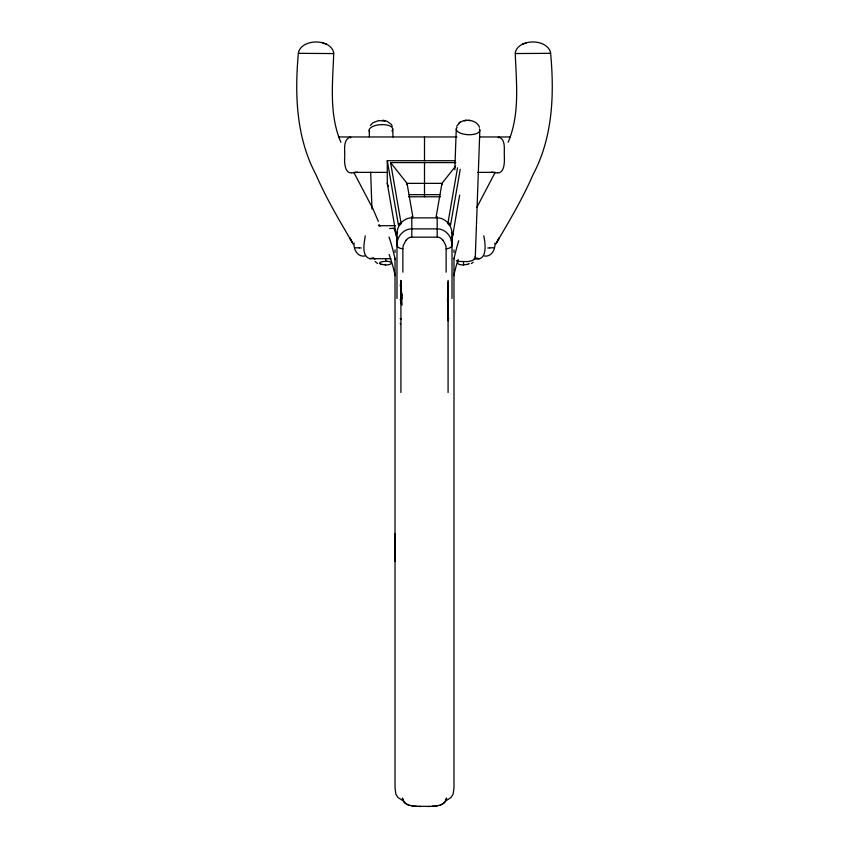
<?xml version="1.0" encoding="UTF-8"?>
<svg xmlns="http://www.w3.org/2000/svg" width="849" height="849" viewBox="0 0 849 849"><rect width="100%" height="100%" fill="white"/><g stroke="black" fill="none" stroke-linecap="round" stroke-linejoin="round"><path stroke-width="1.27" d="M395.018 561.316L395.018 533.851M424.5 162.605L424.5 196.798M448.07 320.816L448.081 298.148M448.092 281.868L447.487 301.055M504.402 156.556C503.744 150.103 506.418 139.427 498.49 136.965L498.267 137.825M504.402 156.853L504.391 157.532M504.391 157.818C504.561 163.114 504.115 173.079 497.758 172.899M494.925 242.931C495.529 249.277 491.677 257.056 484.291 256.048M385.764 258.733L385.669 261.365M454.82 169.789L456.263 129.101M479.834 130.237L475.27 257.809L479.186 258.68M333.742 53.551L333.721 53.54C332.691 83.128 328.903 114.159 340.863 142.25M333.264 53.572L298.37 53.317C294.624 94.398 296.121 137.22 315.87 174.47C326.133 198.104 339.229 220.305 352.303 242.453L349.714 237.826L353.067 244.034M396.982 298.466L396.982 234.027C396.748 225.908 403.371 217.768 411.797 217.875L437.203 217.875C445.629 217.768 452.252 225.908 452.018 234.027L452.018 298.466M515.258 52.755C518.314 38.396 546.958 38.407 550.577 52.521M436.131 216.951L441.958 183.363L455.563 166.213M447.805 223.871L457.526 167.815M449.27 225.452L449.641 223.298M450.554 225.144L460.232 169.301M451.488 242.4L459.67 195.153M298.423 52.521C302.032 38.364 330.675 38.502 333.742 52.755M365.229 235.852C364.348 242.825 361.08 255.804 369.739 258.68L390.805 258.68M446.362 798.941L446.595 798.156M446.563 798.293L445.375 801.159A7.811 7.811 0 0 1 443.592 803.303L445.003 801.7M508.137 142.25C520.076 114.159 516.341 83.128 515.247 53.551L550.63 53.317C554.376 94.398 552.879 137.22 533.13 174.47C522.867 198.104 509.771 220.305 496.697 242.453L499.286 237.826L495.933 244.034M446.362 798.898L445.767 800.395M494.946 172.803L476.883 207.273M456.741 126.172L460.19 122.16L459.033 123.009C465.029 118.351 476.544 119.571 479.505 127.265M445.767 800.352L445.003 801.743M370.344 125.408L372.966 122.68L378.686 120.569M406.109 239.98L403.169 245.839A24.048 18.827 0 0 0 402.872 248.704L402.872 272.158M473.158 262.245L471.375 263.54M443.592 803.26L440.705 804.926M442.509 804.024L443.061 803.663M445.767 800.872L450.999 797.529L453.154 794.133L453.982 787.734L453.982 258.223M389.617 228.604L393.872 228.158A284.415 23.199 85.9 0 1 396.823 237.104M441.331 804.629L441.936 804.343M373.666 257.725L369.888 258.68M440.705 804.884L439.442 805.33M522.676 44.052L526.157 43.119M439.442 805.287L436.174 805.977M436.832 805.839L437.5 805.722M428.363 806.508L436.174 805.934M434.879 806.094L435.526 806.019M378.569 120.59L386.9 121.142L391.336 124.4M550.608 53.328L549.696 53.36M432.343 806.338L433.637 806.21M487.782 247.972L489.661 247.887M489.756 247.876L493.587 247.77M364.943 256.037C357.482 257.194 353.428 249.383 354.075 242.931M429.69 806.433L415.363 806.21M355.413 247.77L359.244 247.876M351.857 172.899L356.622 172.358A2.961 1.136 90 0 0 357.132 171.944M408.571 196.788L440.429 196.788M338.645 136.965L456.868 136.965M479.993 136.965L510.355 136.965M397.512 242.4L387.282 183.342L387.282 160.716L454.746 160.716M401.195 223.871L390.572 162.605L455.817 162.605M353.789 172.358L386.316 172.358M477.531 172.358L495.211 172.358M409.229 194.676L439.771 194.676M378.442 225.707L395.549 225.707M474.05 258.68C487.846 262.065 485.469 243.822 483.771 235.852M351.274 172.899C345.235 173.27 344.323 163.507 344.62 158.285C345.331 151.281 342.179 139.915 350.51 136.965L350.733 137.825M456.306 260.685A12.204 4.468 1.3 0 0 459.712 261.439L467.364 261.588A12.204 4.542 0.9 0 0 472.553 260.378L473.434 259.911A10.995 3.99 0.4 0 0 474.495 259.168L474.74 258.913A12.268 4.457 0.4 0 0 475.026 256.685M497.196 172.899L492.378 172.358A2.961 1.136 90 0 1 491.868 171.944M299.304 53.36L298.392 53.328M419.31 806.465L420.637 806.508M359.339 247.887L361.218 247.972M416.657 806.348L412.826 805.934M468.255 120.356L470.431 120.59M413.474 806.062L414.121 806.136M409.558 805.287L412.826 805.977M411.5 805.765L412.168 805.881M322.843 43.119L326.324 44.052M409.558 805.33L408.295 804.884M407.064 804.343L408.295 804.926M407.669 804.672L405.939 803.663M403.233 800.872L398.001 797.529L395.846 794.133L395.018 787.734L395.018 258.223M377.625 263.54L375.099 261.471M406.491 804.067L405.408 803.26M442.891 239.98L445.693 245.265A23.666 18.529 0 0 1 446.118 248.704L446.128 272.158M390.572 162.605L407.042 183.363L412.869 216.951M403.997 801.7L405.408 803.303A7.811 7.811 0 0 1 403.625 801.159L402.437 798.293M403.997 801.743L403.233 800.352M379.057 224.465L379.938 226.205M391.527 124.771L392.259 126.172M354.054 172.803L373.114 209.183L378.357 221.419M403.233 800.395L402.638 798.898M402.405 798.156L402.638 798.941M399.359 223.298L399.73 225.452M387.282 160.716L398.446 225.144M402.033 305.12L400.908 281.868M392.737 129.101L393.013 136.976M371.979 209.056L370.663 172.241M369.166 130.237L369.4 136.795M401.938 294.805L401.98 299.028M400.93 303.677L400.919 280.414L400.919 392.525M463.533 261.768L463.533 265.153M453.982 249.882L453.982 252.44M448.081 280.361L448.081 392.493M441.958 184.785L441.958 183.363L407.042 183.363L407.042 184.785M437.203 216.591L437.203 237.168L411.797 237.168L411.797 216.591M424.5 136.965L424.5 160.811M395.018 249.882L395.018 252.44M385.467 264.442L385.467 265.153M388.534 186.133A5.911 4.542 0 0 1 387.271 183.342M453.78 275.628A257.873 21.48 -85.8 0 1 458.152 259.391M389.086 254.435A257.873 21.48 85.8 0 1 395.22 275.628M479.377 128.836A11.79 5.02 3.4 0 1 467.47 134.662A11.79 5.02 3.4 0 1 457.091 127.286M463.543 264.984A5.847 1.921 -0.1 0 1 457.951 262.415M467.841 264.145A5.858 1.762 -0.9 0 1 463.533 264.771M469.179 263.583A5.869 1.645 0 0 1 468.234 264.092M369.623 131.595A11.79 5.02 -3.4 0 1 381.53 124.623A11.79 5.02 -3.4 0 1 391.909 130.99M385.743 261.142A5.847 1.921 0.1 0 1 391.41 263.116A5.847 1.921 0.1 0 1 385.457 264.984M385.467 264.771A5.858 1.762 0.9 0 1 380.914 264.06M380.766 264.092A5.869 1.645 0 0 1 380.214 262.341A5.869 1.645 0 0 1 385.648 261.45M374.812 259.423A10.995 3.99 -0.4 0 1 374.505 259.168L374.26 258.913A12.268 4.457 -0.4 0 1 374.059 258.637M402.872 248.704A5.901 3.672 0 0 1 396.982 245.032C396.748 236.913 403.371 228.774 411.797 228.88L437.203 228.88C445.629 228.774 452.252 236.913 452.018 245.032A5.901 3.672 0 0 1 446.128 248.704M396.982 234.027A5.901 3.672 0 0 1 397.64 232.35M451.36 232.35A5.901 3.672 0 0 1 452.018 234.027M400.166 299.941A5.901 3.672 0 0 1 401.248 299.676M437.256 236.935A7.652 5.996 0 0 1 442.626 240.087M406.374 240.087A7.652 5.996 0 0 1 411.744 236.935M401.248 318.927A5.901 3.672 0 0 1 400.166 318.662M400.675 323.968A17.797 13.552 -0.9 0 1 400.219 323.49M448.834 318.662A5.901 3.672 0 0 1 447.752 318.927M389.022 237.02A278.185 23.167 85.8 0 1 395.209 259.614M400.229 284.829A278.185 23.167 85.8 0 1 401.97 294.879M451.116 240.861A284.776 23.231 -85.9 0 1 451.456 239.598M452.146 237.189A284.776 23.231 -85.9 0 1 453.154 233.836M447.943 289.488A278.833 23.231 -85.8 0 1 448.495 286.325M453.982 258.775A278.833 23.231 -85.8 0 1 458.725 240.776M466.122 120.378L464.18 120.654L466.186 120.378M384.82 120.654L382.814 120.378L384.82 120.654"/></g></svg>
